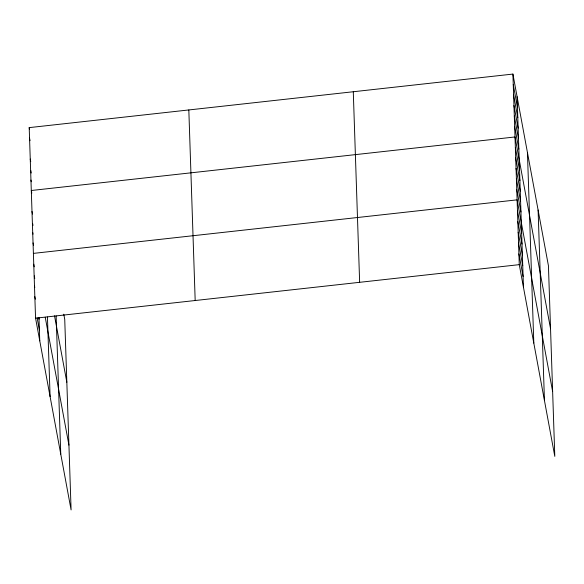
<?xml version="1.0" encoding="UTF-8"?>
<svg xmlns="http://www.w3.org/2000/svg" width="584" height="584" viewBox="0 0 584 584"><rect width="100%" height="100%" fill="white"/><g stroke="black" fill="none" stroke-linecap="round" stroke-linejoin="round"><path stroke-width="0.88" d="M63.78 314.207L64.736 319.353L71.095 509.927L35.558 318.185L29.2 127.619L512.905 74.073L548.442 265.815L554.8 456.381L519.264 264.647L512.905 74.073M33.398 253.39L517.103 199.852L552.639 391.594M35.558 318.185L519.264 264.647M513.256 84.556L517.453 107.2M513.599 95.031L517.796 117.683M513.949 105.514L518.147 128.166M514.3 115.997L518.497 138.642M514.65 126.48L518.847 149.124M550.537 328.704L515 136.963L31.302 190.501L31.784 193.114M515.351 147.438L519.548 170.09M515.701 157.921L519.899 180.573M516.052 168.404L520.249 191.048M516.402 178.887L520.599 201.531M516.752 189.369L520.95 212.014M517.461 210.649L521.658 233.293M517.818 221.446L522.016 244.097M518.183 232.249L522.381 254.894M518.541 243.046L522.738 265.691M518.906 253.843L523.096 276.488M29.2 127.619L29.521 129.356M29.55 138.094L30.032 140.708M30.251 159.06L30.733 161.673M30.762 170.411L31.244 173.025M30.952 180.025L31.273 181.763M54.524 315.827L66.839 382.243M31.996 211.466L32.485 214.08M32.675 223.687L32.996 225.431M32.697 232.432L33.018 234.169M33.047 242.907L33.529 245.521M45.231 317.243L68.934 445.132M33.755 264.194L34.244 266.808M34.281 275.86L34.763 278.473M34.478 285.788L34.799 287.532M34.843 296.592L35.325 299.205M38.712 317.492L39.033 319.236M37.135 317.842L39.398 330.033M538.098 210.014L544.456 400.58M527.44 152.519L533.805 343.093M517.103 96.718L523.461 287.291M353.284 91.739L359.642 282.313M188.822 109.945L195.18 300.519M56.144 315.966L60.758 454.126M47.443 316.995L50.1 396.638M38.975 317.433L39.756 340.837"/></g></svg>
